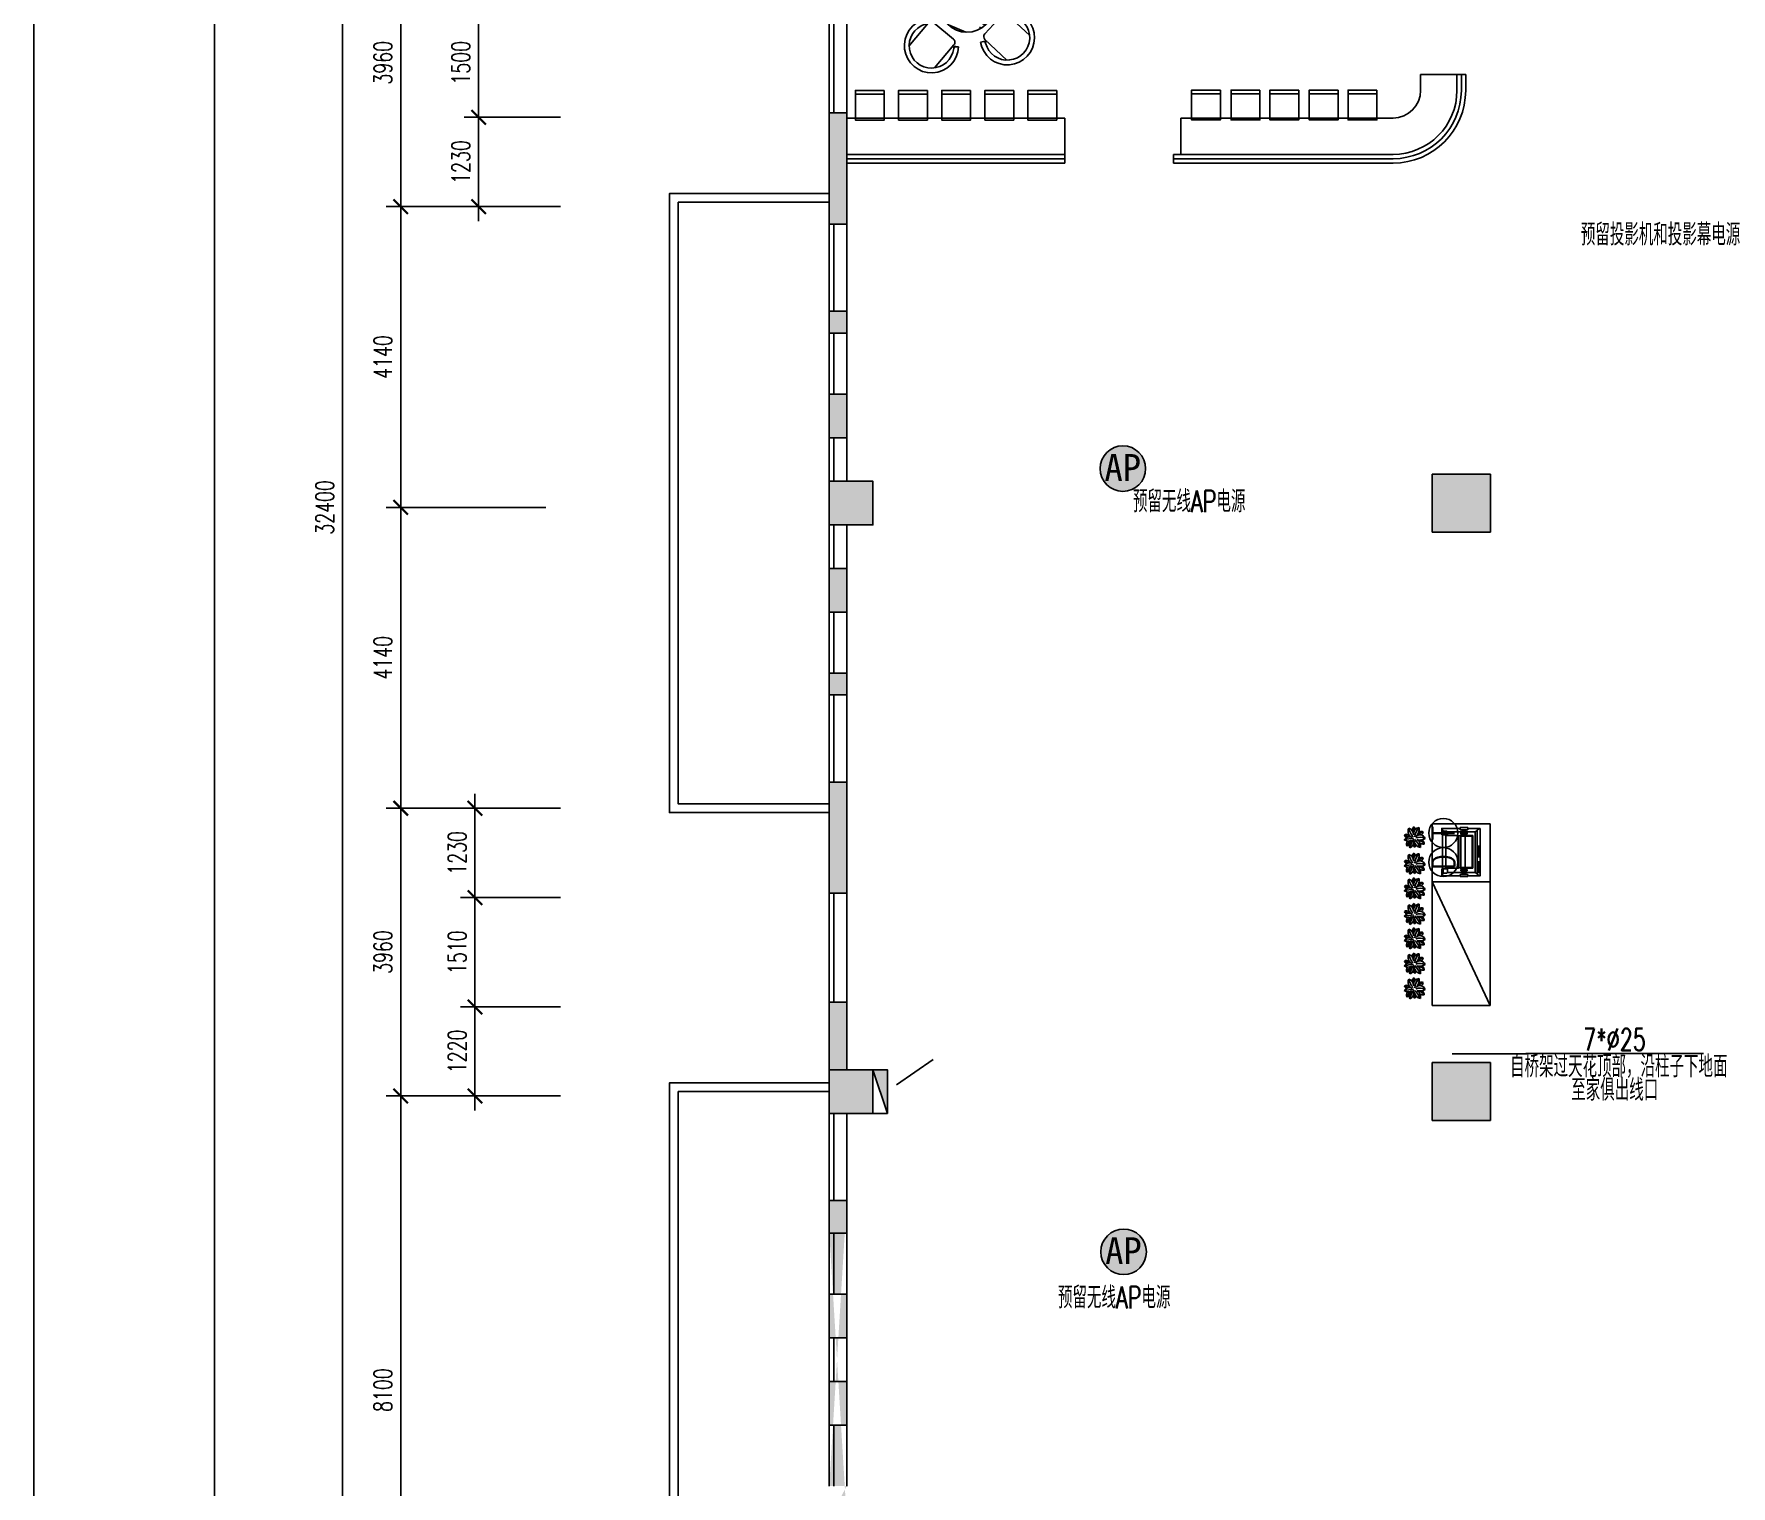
# Model space of a CAD drawing. Extents: x 243000 to 1039751, y -184758 to -16773.
# Drawn here: x 818454 to 841815, y -89718 to -69731 of the extents above; entities that cross this region are included whole.
import ezdxf
from ezdxf.enums import TextEntityAlignment as Align

# ---------------------------------------------------------------- set-up
doc = ezdxf.new("R2010")
doc.units = 0
doc.header["$LTSCALE"] = 1000
doc.header["$MEASUREMENT"] = 0
doc.layers.get('0').update_dxf_attribs({"linetype": 'CONTINUOUS'})
for name, color, linetype in [('_PAS CABLE TRAY', 7, 'CONTINUOUS'), ('PDS', 1, 'CONTINUOUS'), ('WALL', 7, 'CONTINUOUS'), ('Z-TEXT', 7, 'CONTINUOUS'), ('图层2', 7, 'CONTINUOUS'), ('家具', 2, 'CONTINUOUS'), ('植物', 250, 'CONTINUOUS'), ('消火栓', 1, 'CONTINUOUS'), ('玻璃线', 5, 'CONTINUOUS'), ('轴线标注', 1, 'CONTINUOUS')]:
    doc.layers.add(name, color=color, linetype=linetype)
doc.styles.add('CHINESE', font='')
doc.styles.add('DIM_FONT', font='romans.shx', dxfattribs={"width": 0.7, "height": 250, "bigfont": 'hztxt.shx'})
doc.styles.add('ROMANS', font='romans.shx', dxfattribs={"width": 0.7, "bigfont": 'hzdxf.shx'})
doc.styles.add('样式 1', font='txt.shx', dxfattribs={"height": 3, "bigfont": 'gbcbig.shx'})
doc.styles.get('CHINESE').set_extended_font_data('NSimSun')

# ---------------------------------------------------------------- blocks, each defined once
blk = doc.blocks.new('_fzh')
at = {"layer": 'WALL'}
blk.add_hatch(color=7, dxfattribs=at).paths.add_polyline_path([(0.5, 0.5), (-0.5, 0.5), (-0.5, -0.5), (0.5, -0.5)])
at = {"layer": 'WALL', "color": 7}
blk.add_lwpolyline([(-0.5, -0.5), (0.5, -0.5), (0.5, 0.5), (-0.5, 0.5)], close=True, dxfattribs=at)
blk = doc.blocks.new('A$C1A367916')
at = {"layer": '家具', "color": 8}
for p, q in [((608.4200832368733, 625.9135014058829), (588.8602867330192, 665.0330944135912)), ((667.0994727484285, 567.2341118943277), (598.6401849849499, 567.2341118943277)), ((608.4200832368733, 567.2341118943277), (608.4200832368733, 625.9135014058829)), ((657.3195744965051, 625.9135014058829), (608.4200832368733, 625.9135014058829)), ((647.5396762445744, 107.5788940537877), (647.5396762445744, 557.454213642397)), ((647.5396762445744, 557.454213642397), (813.7979465273238, 557.454213642397)), ((667.0994727484285, 616.1336031539522), (657.3195744965051, 625.9135014058829)), ((1048.515504573559, 616.1336031539522), (667.0994727484285, 616.1336031539522)), ((667.0994727484285, 616.1336031539522), (667.0994727484285, 557.454213642397)), ((813.7979465273238, 557.454213642397), (813.7979465273238, 107.5788940537877)), ((843.1376412831014, 550.1192899534635), (813.7979465273238, 557.454213642397)), ((843.1376412831014, 645.4732979097444), (843.1376412831014, 665.0330944135912)), ((950.7165220542956, 645.4732979097444), (843.1376412831014, 645.4732979097444)), ((843.1376412831014, 557.454213642397), (843.1376412831014, 107.5788940537877)), ((1019.175809817774, 557.454213642397), (843.1376412831014, 557.454213642397)), ((852.9175395350321, 596.5738066501053), (852.9175395350321, 577.0140101462584)), ((940.9366238023649, 596.5738066501053), (852.9175395350321, 596.5738066501053)), ((852.9175395350321, 577.0140101462584), (940.9366238023649, 577.0140101462584)), ((852.9175395350321, 547.6743153904663), (852.9175395350321, 117.3587923057185)), ((1009.395911565851, 547.6743153904663), (852.9175395350321, 547.6743153904663)), ((862.6974377869556, 645.4732979097444), (862.6974377869556, 635.6933996578136)), ((862.6974377869556, 635.6933996578136), (882.2572342908097, 625.9135014058829)), ((872.477336038879, 577.0140101462584), (872.477336038879, 596.5738066501053)), ((882.2572342908097, 625.9135014058829), (911.5969290465873, 625.9135014058829)), ((882.2572342908097, 577.0140101462584), (882.2572342908097, 596.5738066501053)), ((911.5969290465873, 508.5547223827725), (901.8170307946639, 508.5547223827725)), ((911.5969290465873, 469.4351293750642), (901.8170307946639, 469.4351293750642)), ((911.5969290465873, 625.9135014058829), (931.1567255504415, 635.6933996578136)), ((911.5969290465873, 127.1386905576492), (911.5969290465873, 537.8944171385501)), ((931.1567255504415, 645.4732979097444), (931.1567255504415, 635.6933996578136)), ((940.9366238023649, 577.0140101462584), (940.9366238023649, 596.5738066501053)), ((950.7165220542956, 665.0330944135912), (950.7165220542956, 645.4732979097444)), ((1009.395911565851, 117.3587923057185), (1009.395911565851, 547.6743153904663)), ((1019.175809817774, 107.5788940537877), (1019.175809817774, 557.454213642397)), ((1077.855199329337, 635.6933996578136), (1048.515504573559, 616.1336031539522)), ((1048.515504573559, 58.67940279416325), (1048.515504573559, 616.1336031539522)), ((1116.974792337038, 665.0330944135912), (1077.855199329337, 645.4732979097444)), ((1077.855199329337, 645.4732979097444), (1077.855199329337, 29.33970803838565)), ((1087.63509758126, 586.7939083981892), (1087.63509758126, 616.1336031539522)), ((1087.63509758126, 616.1336031539522), (1107.194894085114, 616.1336031539522)), ((1107.194894085114, 586.7939083981892), (1087.63509758126, 586.7939083981892)), ((1087.63509758126, 547.6743153904663), (1087.63509758126, 577.0140101462584)), ((1087.63509758126, 577.0140101462584), (1107.194894085114, 577.0140101462584)), ((1107.194894085114, 547.6743153904663), (1087.63509758126, 547.6743153904663)), ((1087.63509758126, 508.5547223827725), (1087.63509758126, 537.8944171385501)), ((1087.63509758126, 537.8944171385501), (1107.194894085114, 537.8944171385501)), ((1107.194894085114, 508.5547223827725), (1087.63509758126, 508.5547223827725)), ((1087.63509758126, 469.4351293750642), (1087.63509758126, 498.7748241308418)), ((1087.63509758126, 498.7748241308418), (1107.194894085114, 498.7748241308418)), ((1107.194894085114, 469.4351293750642), (1087.63509758126, 469.4351293750642)), ((1107.194894085114, 616.1336031539522), (1107.194894085114, 586.7939083981892)), ((1107.194894085114, 577.0140101462584), (1107.194894085114, 547.6743153904663)), ((1107.194894085114, 537.8944171385501), (1107.194894085114, 508.5547223827725)), ((1107.194894085114, 498.7748241308418), (1107.194894085114, 469.4351293750642)), ((911.5969290465873, 430.3155363673559), (901.8170307946639, 430.3155363673559)), ((911.5969290465873, 391.1959433596621), (901.8170307946639, 391.1959433596621)), ((911.5969290465873, 352.0763503519393), (901.8170307946639, 352.0763503519393)), ((911.5969290465873, 312.9567573442455), (901.8170307946639, 312.9567573442455)), ((911.5969290465873, 273.8371643365372), (901.8170307946639, 273.8371643365372)), ((911.5969290465873, 234.7175713288289), (901.8170307946639, 234.7175713288289)), ((1087.63509758126, 254.2773678326903), (1087.63509758126, 400.9758416115783)), ((1087.63509758126, 400.9758416115783), (1107.194894085114, 400.9758416115783)), ((1107.194894085114, 254.2773678326903), (1087.63509758126, 254.2773678326903)), ((1107.194894085114, 400.9758416115783), (1107.194894085114, 254.2773678326903)), ((608.4200832368733, 48.89950454223253), (588.8602867330192, 9.779911534538769)), ((667.0994727484285, 97.79899580187157), (598.6401849849499, 97.79899580187157)), ((608.4200832368733, 48.89950454223253), (608.4200832368733, 97.79899580187157)), ((657.3195744965051, 48.89950454223253), (608.4200832368733, 48.89950454223253)), ((813.7979465273238, 107.5788940537877), (647.5396762445744, 107.5788940537877)), ((667.0994727484285, 58.67940279416325), (657.3195744965051, 48.89950454223253)), ((667.0994727484285, 107.5788940537877), (667.0994727484285, 58.67940279416325)), ((1048.515504573559, 58.67940279416325), (667.0994727484285, 58.67940279416325)), ((813.7979465273238, 107.5788940537877), (843.1376412831014, 114.9138177427358)), ((843.1376412831014, 107.5788940537877), (1019.175809817774, 107.5788940537877)), ((950.7165220542956, 29.33970803838565), (843.1376412831014, 29.33970803838565)), ((843.1376412831014, 29.33970803838565), (843.1376412831014, 9.779911534538769)), ((852.9175395350321, 117.3587923057185), (1009.395911565851, 117.3587923057185)), ((852.9175395350321, 68.45930104609397), (852.9175395350321, 88.01909754994085)), ((852.9175395350321, 88.01909754994085), (940.9366238023649, 88.01909754994085)), ((940.9366238023649, 68.45930104609397), (852.9175395350321, 68.45930104609397)), ((862.6974377869556, 39.11960629030182), (882.2572342908097, 48.89950454223253)), ((862.6974377869556, 29.33970803838565), (862.6974377869556, 39.11960629030182)), ((872.477336038879, 68.45930104609397), (872.477336038879, 88.01909754994085)), ((872.477336038879, 78.23919929802469), (940.9366238023649, 78.23919929802469)), ((882.2572342908097, 48.89950454223253), (911.5969290465873, 48.89950454223253)), ((911.5969290465873, 195.5979783211351), (901.8170307946639, 195.5979783211351)), ((911.5969290465873, 156.4783853134268), (901.8170307946639, 156.4783853134268)), ((911.5969290465873, 48.89950454223253), (931.1567255504415, 39.11960629030182)), ((931.1567255504415, 29.33970803838565), (931.1567255504415, 39.11960629030182)), ((940.9366238023649, 88.01909754994085), (940.9366238023649, 68.45930104609397)), ((950.7165220542956, 9.779911534538769), (950.7165220542956, 29.33970803838565)), ((1077.855199329337, 39.11960629030182), (1048.515504573559, 58.67940279416325)), ((1116.974792337038, 9.779911534538769), (1077.855199329337, 29.33970803838565))]:
    blk.add_line(p, q, dxfattribs=at)
at = {"layer": '家具', "color": 8, "linetype": 'ByBlock'}
for p, q in [((598.6401849849499, 567.2341118943277), (588.8602867330192, 567.2341118943277)), ((598.6401849849499, 97.79899580187157), (598.6401849849499, 567.2341118943277)), ((843.1376412831014, 674.8129926655074), (950.7165220542956, 674.8129926655074)), ((843.1376412831014, 674.8129926655074), (843.1376412831014, 665.0330944135912)), ((950.7165220542956, 674.8129926655074), (950.7165220542956, 665.0330944135912)), ((588.8602867330192, 97.79899580185702), (598.6401849849499, 97.79899580187157)), ((843.1376412831014, 9.779911534538769), (843.1376412831014, 1.328260805166792e-05)), ((843.1376412831014, 1.328260805166792e-05), (950.7165220542956, 1.328260805166792e-05)), ((950.7165220542956, 9.779911534538769), (950.7165220542956, 1.328260805166792e-05))]:
    blk.add_line(p, q, dxfattribs=at)
for points in [[(843.1376412831014, 665.0330944135912), (588.8602867330192, 665.0330944135912), (588.8602867330192, 567.2341118943277)], [(1116.974792337038, 9.779911534538769), (1116.974792337038, 665.0330944135912), (950.7165220542956, 665.0330944135912)], [(588.8602867330192, 97.79899580185702), (588.8602867330192, 9.779911534538769), (843.1376412831014, 9.779911534538769)], [(950.7165220542956, 9.779911534538769), (1116.974792337038, 9.779911534538769)]]:
    blk.add_lwpolyline(points, dxfattribs=at)
blk = doc.blocks.new('sretr')
at = {"layer": '图层2', "color": 7, "ltscale": 4}
for p, q in [((440420.5007998045, -247442.1993641554), (440410.4442136973, -247412.4689734683)), ((440431.1898995958, -247440.9161406001), (440475.0226383025, -247444.7490269103)), ((440853.9429617613, -247470.5814560476), (440812.661109759, -247455.3561910166)), ((440863.0641849444, -247476.3004423813), (440884.8388300572, -247453.6974362815)), ((439996.3684399867, -247713.5157921346), (439973.5928794133, -247691.9216981479)), ((439975.825930419, -247764.0839338251), (439990.7222161692, -247722.6822349366)), ((439949.5770666876, -248033.4096371166), (439919.5134451597, -248042.4212804274)), ((439948.6681118334, -248022.6822274519), (439954.0302064224, -247979.0101775617)), ((441128.0135859637, -247957.0781774668), (441132.1951466477, -247913.2773264449)), ((441130.9970214292, -247902.578353924), (441160.8064953567, -247892.7586635673)), ((441063.1461553159, -248302.7198576583), (441083.8607829894, -248326.2981369612)), ((441069.6035999524, -248294.1056295554), (441088.2079544563, -248254.2323553797)), ((440205.9083228891, -248466.7630146623), (440183.5316194352, -248488.7701543464)), ((440255.7278162874, -248489.0598693935), (440214.8718852436, -248472.7260731859)), ((440562.0071288609, -248526.7847853426), (440605.3087538388, -248534.593067758)), ((440616.0702944913, -248534.2885027809), (440623.3779129455, -248564.8111135321))]:
    blk.add_line(p, q, dxfattribs=at)
for points in [[(439798.4092843917, -247362.9082181334), (440020.8322856305, -247710.6084775529, 0.414213562373095), (440096.8015853474, -247727.3017546584), (440393.1835564841, -247537.7069362842, 0.414213562373095), (440409.8768335896, -247461.7376365673), (440187.4538323508, -247114.0373771479), (440185.1822831162, -247115.4904816094)], [(441459.5680895305, -247669.8670490041), (441110.1089242552, -247889.5162094519, -0.414213562373095), (441034.2748652863, -247872.2189408725), (440847.0444869117, -247574.337666901, -0.414213562373095), (440864.3417554911, -247498.5036079321), (441213.8009207665, -247278.8544474842), (441215.2359035392, -247281.1374877695)], [(439848.5979938658, -248652.3508025257), (440203.8575686307, -248442.212523247, 0.414213562373095), (440223.1950767678, -248366.8728870715), (440044.0718355947, -248064.0473061823, 0.414213562373095), (439968.7321994192, -248044.7097980452), (439613.4726246543, -248254.8480773241), (439614.8454721991, -248257.1690120755)], [(440820.6617606519, -248881.067726791), (440630.8236685593, -248514.5585718289, -0.414213562373095), (440654.365203965, -248440.4249349915), (440966.7800004587, -248278.6057059084, -0.414213562373095), (441040.9136372961, -248302.1472413142), (441230.7517293887, -248668.6563962763), (441228.3573003715, -248669.8966213297)]]:
    blk.add_lwpolyline(points, format="xyb", dxfattribs=at)
for centre, radius, start, end in [((440102.4443592953, -247412.1694932732), 374.0000000000022, 355.0025703401706, 250.211324490321), ((440102.4443592953, -247412.1694932732), 308.0000000000055, 359.9442891130269, 245.269605715664), ((441163.5568517781, -247584.7709437804), 374.0000000000022, 264.5466386625903, 159.7553928173765), ((441163.5568517781, -247584.7709437803), 308.0000000000055, 269.4883574381379, 154.8136740436319), ((440398.0648463896, -247418.1432030693), 13.61784184448647, 218.6728740686732, 24.62491463021437), ((440425.7108072575, -247440.4370298113), 5.499999999999999, 198.6885943131767, 355.0025703401706), ((440859.1031932615, -247472.4846141765), 5.5, 159.7553928173765, 316.0693688402368), ((440893.6164106569, -247464.1089537174), 13.61784184448648, 130.1330485277957, 296.0850890863591), ((439984.1274440475, -247680.9051933817), 15.24271725438508, 226.281074895637, 20.67512535334619), ((439992.5842518879, -247717.5070225755), 5.499999999999999, 250.211324490321, 46.52530051127228), ((439908.4524024158, -248350.2226016289), 374.0000000000022, 83.00020534651894, 338.2089595022974), ((439908.4524024158, -248350.2226016289), 308.0000000000055, 87.94192411861488, 333.2672407275628), ((439924.7516656362, -248054.9913505442), 13.61784184448648, 306.6705090791543, 112.6225496388071), ((439947.9978500098, -248028.1412336882), 5.5, 286.6862293278603, 83.00020534651894), ((441132.7178417332, -247907.8022200671), 5.5, 108.2326626432705, 264.5466386625903), ((441155.9757413993, -247878.3016844395), 15.24271725438508, 134.0828378001955, 288.4768882624945), ((440930.0709411727, -248593.1551858732), 374.0000000000022, 169.7780970655501, 64.98685121987931), ((440930.0709411727, -248593.1551858732), 308.0000000000055, 174.7198158411613, 60.04513244668498), ((441072.7556169808, -248334.1798185346), 13.61784184448648, 35.36450692933994, 201.3165474887032), ((441067.2780556394, -248299.0897888273), 5.5, 64.98685121987931, 221.3008272423463), ((440172.8899270774, -248477.8570973476), 15.24271725438508, 314.2787099015512, 108.6727603649328), ((440209.7648938631, -248470.6843486599), 5.5, 338.2089595022974, 134.5229355223641), ((440610.721456961, -248535.5691030599), 5.5, 13.46412104599206, 169.7780970655501), ((440638.1864354216, -248561.1988993398), 15.24271725438508, 39.31429620320191, 193.7083466650175)]:
    blk.add_arc(centre, radius, start, end, dxfattribs=at)
at = {"layer": '家具', "color": 7}
for p, q in [((440749.8192709639, -248301.0050343979), (440227.7448759978, -247820.6382095607)), ((440508.8664699722, -248004.5620822776), (440257.6720847067, -247773.435157781)), ((440891.6681052638, -248129.1668557751), (440387.2060304215, -247665.0053349662)), ((440832.1616714883, -247992.8803582315), (440449.362813487, -247640.662602022)), ((440901.6529293032, -248100.9842952384), (440512.1204328667, -247742.570838673)), ((440910.4654063038, -247918.8469366283), (440595.2375972971, -247628.8021016909)), ((440358.6575356528, -248093.9686035758), (440188.9640497467, -247937.8316204059)), ((440703.4782792386, -248326.3110766401), (440206.3757578976, -247868.9211680416)), ((440910.7634539891, -248065.2027878517), (440892.8725970847, -248048.7411988375)), ((440415.6851067013, -248333.2889221797), (440223.3284911326, -248156.299325394)), ((440794.3731830631, -248267.2601853824), (440692.8389717798, -248173.8373568415)), ((440636.2523501074, -248349.3868751796), (440616.2190381834, -248330.9539879652))]:
    blk.add_line(p, q, dxfattribs=at)
at = {"layer": '家具', "color": 7, "ltscale": 5}
blk.add_circle((440551.4097187009, -247992.7563678948), 366.583675073281, dxfattribs=at)
blk = doc.blocks.new('4234252')
at = {"layer": '植物', "color": 250}
for centre, major_axis, ratio, start_param, end_param in [((240790.7425264084, -95879.26091718914), (-7.744646886288007e-12, 179.594007972041), 0.8975705325160336, -0.3594572158120943, 0.9010215723437924), ((240963.0993516486, -97343.186539574), (-5.387654282159709e-10, 1610.191146608962), 0.8975705325157795, 0.05776899743654185, 0.2081972443707025), ((240757.5617172587, -95600.83585339088), (1.337535853889625e-11, 196.5864511171023), 0.8975705325159866, 2.585170407400005, 3.623046196498983), ((240719.4750590465, -95759.56272964568), (1.10492206978284e-11, 115.6465483557619), 0.8975705325160166, -0.5904839706327666, 0.5239707613484339), ((240726.9291447137, -95641.34267410391), (-1.865924187694739e-11, 68.59332077037007), 0.8975705325159321, 1.837662340817689, 3.282340469541804), ((241966.7462891279, -90705.53774412985), (-6.266598325961989e-08, 5160.858054965062), 0.8975705325199566, 2.859263194789332, 2.883944584641564), ((240871.4792592306, -95579.23122653038), (1.671157446000372e-11, 134.603832189854), 0.8975705325160093, 0.9931376736803732, 2.941338403149266), ((241088.1140306707, -95434.95155992878), (1.14589331833213e-10, 361.1241121251034), 0.8975705325160691, 1.768065081015553, 2.39419103746036), ((240731.5412625888, -95663.91344115246), (-4.744185736105067e-13, 163.9626496810275), 0.8975705325160328, -1.53617901864458, -0.2662685645432499), ((240898.9565646214, -95886.99458594859), (4.481950416924183e-12, 130.1843489636913), 0.8975705325159852, 0.5361112547700277, 2.11138754780065), ((241169.9557565732, -96027.67875399726), (-1.639723523668958e-11, 420.0592627826643), 0.8975705325160427, 0.8510578302605709, 1.394466598639253), ((240941.1803198955, -95569.848690521), (4.290106408141751e-11, 110.7415271577972), 0.8975705325160387, 0.5244950066318141, 1.444630038969923), ((241173.6308138722, -95583.3293017992), (6.504637164099398e-11, 332.9011139592264), 0.8975705325158678, 1.23615158801595, 1.684396713432763), ((241014.967452467, -95642.44053969735), (4.490583842433337e-12, 152.7252499268822), 0.8975705325160299, 0.04369814801982552, 1.674422933960177), ((240840.7060676976, -95531.3922129383), (5.538438810707774e-11, 80.5295974575717), 0.8975705325161358, 4.636915031853062, 5.505824199282618), ((241158.047882914, -95713.16391190817), (-4.349463748515447e-12, 278.2926576918267), 0.8975705325160299, 0.639485555763105, 1.529619981255874), ((240434.0309768151, -96310.00100221227), (4.588719741621758e-10, 762.6211577589892), 0.8975705325160632, -1.079212001063635, -0.7692423746994712), ((240803.7064851443, -95513.64247665241), (-6.341335904037125e-11, 229.9312216104122), 0.8975705325160503, 3.782582465059354, 4.816002568149377), ((241022.8199450163, -95802.14227684544), (-1.158367940844908e-11, 149.0897694721174), 0.8975705325160279, -1.139225944808992, 0.796843179850216), ((241024.1126026643, -96037.70042371635), (7.468881979030322e-13, 326.6620148474526), 0.8975705325160359, -0.4226155950694181, 0.3249319540492202), ((241022.698103541, -95508.51866497014), (-9.982557076627346e-12, 268.0603214708661), 0.8975705325160167, 2.842055482428587, 3.671774438784407), ((240901.4816539403, -95910.81321330962), (1.40613273701311e-11, 156.5125890761452), 0.8975705325160566, 4.459149352691663, 5.917612536018873), ((241123.7720909137, -95786.12579196774), (-1.620250913620271e-10, 202.5679784053814), 0.8975705325159847, 0.1221725414258223, 0.89985935304371), ((241060.8877277717, -95680.04816612643), (-4.749851433592881e-11, 105.2619520824782), 0.8975705325159512, -0.4456639824637258, 0.775753641959334), ((240962.1747105663, -95982.57615587511), (-3.399504339541847e-11, 210.0413176004226), 0.8975705325160648, -0.9865324459346436, -0.2112541968120245), ((241048.5466996878, -95853.02564975126), (-2.170841063739002e-11, 80.14932616504227), 0.8975705325159723, 4.540680938059203, 6.538815097966454), ((240969.5203313372, -95533.06084681235), (-6.040216328445531e-12, 156.0869684637593), 0.8975705325160295, 3.800501901535631, 4.372702408132174), ((240807.688207244, -95861.364789801), (-4.069252536543251e-11, 100.4511847375906), 0.897570532516048, 0.8665739798527259, 2.126110101835693), ((240879.1085826246, -95940.11466320402), (2.667225990665791e-11, 166.9320494085642), 0.8975705325160611, 0.5299267319732861, 1.415674924561733), ((240537.4746826832, -95586.8979562106), (1.46955156650133e-09, 392.0855307937659), 0.8975705325162163, 3.724097286378715, 3.920592931978057), ((240732.0781698243, -95788.89909567847), (4.574645470120757e-11, 181.0435054316251), 0.8975705325160149, 3.564493851291029, 4.731128120099716), ((240933.6153388101, -95878.26329028654), (3.263446044477997e-11, 69.86690374331255), 0.897570532516104, 1.664297236129997, 2.699347679826946), ((241062.3290527344, -95763.90219112851), (-1.106175930757331e-11, 188.1712759356282), 0.8975705325160241, 1.685863052047423, 2.993944412287492), ((240592.2222999863, -95901.37683215442), (-2.751489099526039e-11, 352.7303969156795), 0.8975705325159015, 4.598653033234093, 5.009933074751372), ((240881.5510764523, -95893.47880801302), (-1.195798579793745e-12, 55.56203917025079), 0.8975705325160231, 3.671934622340675, 4.903973972658942), ((241111.3708587683, -95626.69891733624), (1.182842970895164e-10, 240.1893081258429), 0.8975705325155834, 2.774119115783905, 3.178976531900329)]:
    blk.add_ellipse(centre, major_axis=major_axis, ratio=ratio, start_param=start_param, end_param=end_param, dxfattribs=at)
blk = doc.blocks.new('_ArchTick')
at = {"color": 0, "linetype": 'ByBlock', "const_width": 0.15}
blk.add_lwpolyline([(-0.5, -0.5), (0.5, 0.5)], dxfattribs=at)
blk = doc.blocks.new('542422')
at = {"layer": '消火栓'}
blk.add_hatch(color=7, dxfattribs=at).paths.add_polyline_path([(116564.0293787371, 164855.9486604417), (115964.0293787372, 164655.9486604418), (116564.0293787371, 164655.9486604418)])
at = {"layer": '消火栓', "color": 7}
blk.add_line((116564.0293787371, 164855.9486604418), (115964.0293787371, 164655.9486604418), dxfattribs=at)
blk.add_lwpolyline([(115964.0293787371, 164855.9486604418), (115964.0293787371, 164655.9486604418), (116564.0293787371, 164655.9486604418), (116564.0293787371, 164855.9486604418)], close=True, dxfattribs=at)
blk = doc.blocks.new('信息点')
at = {"layer": 'PDS', "color": 1}
blk.add_circle((0, 2), 2, dxfattribs=at)
at = {"layer": 'PDS', "color": 1, "style": '样式 1', "width": 1.000089640861461}
blk.add_attdef('H', text='', height=3, dxfattribs=at).set_placement((-1.002426986593491, 0.482510248926701), (0.9977522951294304, 0.482510248926701), align=Align.FIT)
blk = doc.blocks.new('2d2t')
at = {"layer": 'PDS', "xscale": 100, "yscale": 100, "zscale": 100}
for p, values in [((225679.591359295, -82227.94875073526), {'H': 'D'}), ((226079.591359295, -82227.94875073526), {'H': 'T'})]:
    blk.add_blockref('信息点', p, dxfattribs=at).add_auto_attribs(values)
blk = doc.blocks.new('ap')
at = {"layer": '_PAS CABLE TRAY', "linetype": 'ByBlock'}
h = blk.add_hatch(color=6, dxfattribs=at)
h.set_gradient(color1=(255, 0, 191), one_color=1, tint=1, name='SPHERICAL')
h.paths.add_polyline_path([(398746.8164415931, 179710, 1), (398153.1835584069, 179710, 1)])
at = {"layer": '_PAS CABLE TRAY', "color": 24, "linetype": 'ByBlock'}
blk.add_circle((398450, 179710), 296.8164415931166, dxfattribs=at)
at = {"layer": '_PAS CABLE TRAY', "color": 6, "linetype": 'ByBlock', "insert": (398210, 179900), "char_height": 350, "width": 670, "attachment_point": 1, "style": 'CHINESE'}
blk.add_mtext('{\\fSimSun|b0|i0|c0|p2;\\C4;AP}', dxfattribs=at)
blk = doc.blocks.new('fasdfa')
at = {"color": 4}
for p, q in [((898916.9676469576, -115831.9218359602), (898916.9676469576, -136309.2402338412)), ((899892.0780485201, -136065.4626334505), (899892.0780485201, -116075.6994363508))]:
    blk.add_line(p, q, dxfattribs=at)

msp = doc.modelspace()

# ---------------------------------------------------------------- hatches: boundary and pattern name
at = {"layer": 'WALL'}
for points in [[(829642.032128839, -70818.02186994547), (829402.032128839, -70818.02186994541), (829402.032128839, -71927.98154508801), (829402.0319172568, -71927.98154508774), (829402.0318371957, -72347.98154508781), (829642.0318371956, -72347.98154508784)], [(829642.0318371956, -73547.98154508782), (829402.0318371956, -73547.98154508782), (829402.0318998515, -73847.98154508782), (829642.0318998513, -73847.9815045318)], [(829642.0237559084, -74687.98154303862), (829642.0237559084, -74687.98150658354), (829402.0320325702, -74687.98154303733), (829402.032128839, -75288.02164447645), (829642.032128839, -75288.02164447645), (829642.0320325701, -74687.98154303731)], [(838502.032128839, -75788.02235248455), (837702.032128839, -75788.02235248454), (837702.032128839, -76588.02235248455), (838502.032128839, -76588.02235248454)], [(829642.032128839, -77088.02164447647), (829402.032128839, -77088.02164447644), (829402.0310732471, -77688.02164449803), (829642.028799668, -77688.022294087), (829642.028799668, -77688.02164449584), (829642.0310732464, -77688.02164449985)], [(829402.028799668, -78528.02164449584), (829642.0287996661, -78528.0222940892), (829642.0283936671, -78588.02164451743), (829642.027744072, -78708.0216445165), (829642.027744072, -78828.0216445165), (829402.027744072, -78828.0216445165)], [(829642.027744072, -80028.02164451651), (829402.027744072, -80028.02164451648), (829402.0289477337, -80448.02164453773), (829402.032128839, -80448.02164447645), (829402.032128839, -81558.02141900745), (829642.032128839, -81558.02141900745)], [(829642.032128839, -83058.02141900745), (829402.032128839, -83058.02141900745), (829402.032128839, -83988.02164447648), (829642.032128839, -83988.02164447647)], [(838502.032128839, -83888.02235248455), (837702.032128839, -83888.02235248454), (837702.032128839, -84688.02235248455), (838502.032128839, -84688.02235248454)], [(829642.0277440719, -85788.02119349838), (829402.027744072, -85788.0211934984), (829402.032128839, -86238.02119351005), (829642.029449256, -86238.02038152704), (829642.0283936671, -86118.02119349746), (829642.0309595724, -86118.02119347248)]]:
    msp.add_hatch(color=7, dxfattribs=at).paths.add_polyline_path(points)
h = msp.add_hatch(color=7, dxfattribs=at)
h.paths.add_polyline_path([(829642.0260389119, -88878.02119354345), (829642.032128839, -88278.02119353844), (829402.032128839, -88278.02119353844), (829402.026038912, -88878.02119354345)])
h.paths.add_polyline_path([(829642.032128839, -87678.02119353844), (829642.0317228364, -87078.02054392174), (829402.0317228383, -87078.02119351516), (829402.032128839, -87678.02119353844)], flags=17)
edge = h.paths.add_edge_path()
edge.add_line((829402.0294492592, -89718.02119355788), (829642.032128839, -89718.02220855706))
edge.add_line((829642.032128839, -90168.02119357855), (829642.032128839, -89718.02200555906))
edge.add_line((829402.032128839, -90168.02119357855), (829402.032128839, -89718.0211935669))
edge.add_line((829402.027744072, -90168.02119357855), (829642.032128839, -90168.02119357855))
edge.add_line((829402.032128839, -86238.02119351184), (829402.0277440719, -85788.0211934984))
edge.add_line((829642.0321288374, -86238.02038151796), (829642.027744072, -85788.0211934984))
edge.add_line((829402.0294492592, -86238.02119351912), (829642.0321288374, -86238.02038151796))
edge.add_line((829642.0294492574, -86238.02054392395), (829642.0283936671, -86118.02119349746))
edge.add_line((829402.0294492592, -86238.02119351912), (829402.0283936672, -86118.02119349752))
edge.add_line((829402.0277440719, -85788.0211934984), (829642.027744072, -85788.0211934984))

# ---------------------------------------------------------------- linework, layer by layer
at = {"layer": '_PAS CABLE TRAY', "color": 6, "const_width": 25}
msp.add_lwpolyline([(839003.9113465124, -83767.91540081752), (837971.3257621296, -83767.91540081752)], dxfattribs=at)
at = {"layer": 'WALL', "color": 7}
for p, q in [((829402.0318371957, -72347.98154508782), (829402.0321288392, -70818.02186994543)), ((829402.032128839, -70818.02186994543), (829402.032128839, -71927.981545088)), ((829642.032128839, -70818.02186994546), (829402.032128839, -70818.02186994543)), ((829642.032128839, -70818.02186994546), (829402.032128839, -70818.02186994543)), ((829642.0318371956, -72347.98154508782), (829642.032128839, -70818.02186994546)), ((829642.032128839, -70818.02186994546), (829642.032128839, -71927.981996026)), ((829642.032128839, -71927.98183673131), (829642.032128839, -72168.0610097237)), ((829402.0318371957, -72347.98154508782), (829642.0318371956, -72347.98154508782)), ((829402.0318371957, -73547.98154508782), (829642.0318371956, -73547.98154508782)), ((829402.0318371957, -73547.98154508782), (829402.0318998515, -73847.98154508782)), ((829642.0318371956, -73547.98154508782), (829642.0318998513, -73847.98150453181)), ((829402.0318998515, -73847.98154508782), (829642.0318998513, -73847.98150453181)), ((829402.0320325703, -74687.98154303734), (829402.0321288392, -75288.02164447645)), ((829402.0320325703, -74687.98154303734), (829642.0320325701, -74687.98150658229)), ((829642.0320325701, -74687.98150658229), (829642.032128839, -75288.02164447645)), ((829402.0321288392, -75288.02164447645), (829642.032128839, -75288.02164447645)), ((837702.032128839, -75788.02235248455), (838502.032128839, -75788.02235248455)), ((837702.032128839, -76588.02235248455), (837702.032128839, -75788.02235248455)), ((838502.032128839, -75788.02235248455), (838502.032128839, -76588.02235248455)), ((838502.032128839, -76588.02235248455), (837702.032128839, -76588.02235248455)), ((829402.032128839, -77088.02164447645), (829402.0310732471, -77688.02164449799)), ((829402.032128839, -77088.02164447645), (829642.032128839, -77088.02164447645)), ((829642.032128839, -77088.02164447645), (829642.0310732452, -77688.0222940931)), ((829402.0310732471, -77688.02164449805), (829642.0310732452, -77688.02229409316)), ((829402.027744072, -78828.0216445165), (829402.028799668, -78528.02164449584)), ((829402.028799668, -78528.02164449584), (829642.0287996661, -78528.0222940892)), ((829642.0283936671, -78588.02164451743), (829642.027744072, -78708.0216445165)), ((829642.027744072, -78828.0216445165), (829642.027744072, -78708.0216445165)), ((829642.0287996661, -78528.0222940892), (829642.0283936671, -78588.02164451743)), ((829402.027744072, -78828.0216445165), (829642.027744072, -78828.0216445165)), ((829402.032128839, -81558.02141900745), (829402.027744072, -80028.0216445165)), ((829402.027744072, -80028.0216445165), (829642.027744072, -80028.0216445165)), ((829642.032128839, -81558.02141900745), (829642.027744072, -80028.0216445165)), ((829642.032128839, -80207.98183673125), (829642.032128839, -80448.0610097237)), ((829642.032128839, -80448.06145222159), (829642.032128839, -80207.98227922921)), ((829402.032128839, -81558.02141900748), (829402.032128839, -80448.0612929269)), ((829642.032128839, -81558.02141900745), (829642.032128839, -80448.0612929269)), ((829642.032128839, -81558.02141900745), (829402.032128839, -81558.02141900748)), ((829642.032128839, -81558.02141900745), (829402.032128839, -81558.02141900745)), ((829402.032128839, -84167.98154508803), (829402.032128839, -83058.02141900745)), ((829642.032128839, -83058.02141900745), (829402.032128839, -83058.02141900745)), ((829642.032128839, -83058.02141900745), (829402.032128839, -83058.02141900745)), ((829402.032128839, -84588.0211934984), (829402.032128839, -83058.02141900745)), ((829642.032128839, -83988.02164447648), (829642.032128839, -83058.02141900745)), ((829642.032128839, -83988.02164447648), (829642.032128839, -83058.02141900745)), ((830202.032128839, -83988.02164447645), (830202.032128839, -84588.02164447648)), ((837702.032128839, -83888.02235248455), (838502.032128839, -83888.02235248455)), ((837702.032128839, -84688.02235248455), (837702.032128839, -83888.02235248455)), ((838502.032128839, -83888.02235248455), (838502.032128839, -84688.02235248455)), ((827202.032128839, -84167.97872586924), (827202.032128839, -84408.06403055802)), ((829402.032128839, -84167.98154508803), (827202.032128839, -84167.97872586924)), ((827202.032128839, -84408.06403055802), (827202.0223588916, -92447.97872585736)), ((838502.032128839, -84688.02235248455), (837702.032128839, -84688.02235248455)), ((829402.0277440719, -85788.0211934984), (829642.027744072, -85788.0211934984)), ((829402.032128839, -86238.02119351184), (829402.0277440719, -85788.0211934984)), ((829642.0321288374, -86238.02038151796), (829642.027744072, -85788.0211934984)), ((829402.0294492592, -86238.02119351912), (829402.0283936672, -86118.02119349752)), ((829642.0294492574, -86238.02054392395), (829642.0283936671, -86118.02119349746)), ((829402.0294492592, -86238.02119351912), (829642.0321288374, -86238.02038151796)), ((829402.0317228383, -87078.02119351516), (829642.0317228364, -87078.02054392174)), ((829402.032128839, -87678.02119353844), (829402.0317228383, -87078.02119351516)), ((829642.032128839, -87678.02119353844), (829642.0317228364, -87078.02054392174)), ((829402.032128839, -87678.02119353844), (829642.032128839, -87678.02119353844)), ((829402.026038912, -88878.02119354345), (829402.032128839, -88278.02119353844)), ((829402.032128839, -88278.02119353844), (829642.032128839, -88278.02119353844)), ((829642.0260389119, -88878.02119354345), (829642.032128839, -88278.0211935385)), ((829402.026038912, -88878.02119354345), (829642.0260389119, -88878.02119354345))]:
    msp.add_line(p, q, dxfattribs=at)
for points in [[(829402.032128839, -80448.02164447645), (827202.032128839, -80448.06403055805), (827202.032128839, -71927.97872586927), (829402.032128839, -71927.981545088)], [(829402.027744072, -80328.02164451653), (827322.032128839, -80328.05964575091), (827322.032128839, -72047.97901751276), (829402.0318371957, -72047.98154508782)], [(829402.032128839, -92688.02164447645), (827202.032128839, -92688.06403055799), (827202.032128839, -84167.97872586927), (829402.032128839, -84167.981545088)], [(829402.027744072, -92568.0216445165), (827322.032128839, -92568.05964575091), (827322.032128839, -84287.97901751276), (829402.0318371957, -84287.98154508776)]]:
    msp.add_lwpolyline(points, dxfattribs=at)
at = {"layer": '家具', "color": 7}
for p, q in [((837542.032128839, -70508.06100972375), (837542.032128839, -70288.05135449592)), ((837542.032128839, -70288.05135449592), (838042.032128839, -70288.05135449587)), ((834388.9276660661, -70504.44663541415), (834785.666043063, -70504.44663541415)), ((834932.0693129322, -70504.44663541415), (835328.8076899291, -70504.44663541415)), ((835466.3797257179, -70504.44663541415), (835863.1181027149, -70504.44663541415)), ((836009.521372584, -70504.44663541415), (836406.259749581, -70504.44663541415)), ((836543.8317853698, -70504.44663541415), (836940.5701623667, -70504.44663541415)), ((829762.261758586, -70558.20662692797), (830159.000135583, -70558.20662692797)), ((830355.8571406422, -70558.20662692797), (830752.5955176392, -70558.20662692797)), ((830949.4525226984, -70558.20662692797), (831346.1908996954, -70558.20662692797)), ((831543.0479047546, -70558.20662692797), (831939.7862817516, -70558.20662692797)), ((832136.6432868108, -70558.20662692797), (832533.3816638078, -70558.20662692797)), ((834388.9276660661, -70554.44663541415), (834785.666043063, -70554.44663541415)), ((834932.0693129322, -70554.44663541415), (835328.8076899291, -70554.44663541415)), ((835466.3797257179, -70554.44663541415), (835863.1181027149, -70554.44663541415)), ((836009.521372584, -70554.44663541415), (836406.259749581, -70554.44663541415)), ((836543.8317853698, -70554.44663541415), (836940.5701623667, -70554.44663541415)), ((832642.0321154881, -70888.06100972371), (829642.032128839, -70888.0610097237)), ((832642.032128839, -71388.0610097237), (832642.0321154881, -70888.0610097237)), ((834242.0321221636, -70888.0610097237), (837161.5024459577, -70888.06100972366)), ((834242.0321221636, -71388.0610097237), (834242.0321221636, -70888.0610097237)), ((838498.0199054619, -80601.52164447645), (837700.532128839, -80601.52164447645)), ((837700.532128839, -80601.52164447645), (837700.532128839, -83101.52164447645)), ((838498.0199054619, -83101.52164447645), (838498.0199054619, -80601.52164447645)), ((838498.0199054619, -81401.52164447645), (837700.532128839, -81401.52164447645)), ((838498.0199054619, -83101.52164447645), (837700.532128839, -81401.52164447645)), ((837700.532128839, -83101.52164447645), (838498.0199054619, -83101.52164447645))]:
    msp.add_line(p, q, dxfattribs=at)
for points in [[(830159.000135583, -70508.20662692797), (829762.261758586, -70508.20662692797), (829762.261758586, -70917.2993374501), (830159.000135583, -70917.2993374501)], [(830752.5955176392, -70508.20662692797), (830355.8571406422, -70508.20662692797), (830355.8571406422, -70917.2993374501), (830752.5955176392, -70917.2993374501)], [(831346.1908996954, -70508.20662692797), (830949.4525226984, -70508.20662692797), (830949.4525226984, -70917.2993374501), (831346.1908996954, -70917.2993374501)], [(831939.7862817516, -70508.20662692797), (831543.0479047546, -70508.20662692797), (831543.0479047546, -70917.2993374501), (831939.7862817516, -70917.2993374501)], [(832533.3816638078, -70508.20662692797), (832136.6432868108, -70508.20662692797), (832136.6432868108, -70917.2993374501), (832533.3816638078, -70917.2993374501)], [(834785.666043063, -70504.44663541415), (834388.9276660661, -70504.44663541415), (834388.9276660661, -70913.53934593627), (834785.666043063, -70913.53934593627)], [(835328.8076899291, -70504.44663541415), (834932.0693129322, -70504.44663541415), (834932.0693129322, -70913.53934593627), (835328.8076899291, -70913.53934593627)], [(835863.1181027149, -70504.44663541415), (835466.3797257179, -70504.44663541415), (835466.3797257179, -70913.53934593627), (835863.1181027149, -70913.53934593627)], [(836406.259749581, -70504.44663541415), (836009.521372584, -70504.44663541415), (836009.521372584, -70913.53934593627), (836406.259749581, -70913.53934593627)], [(836940.5701623667, -70504.44663541415), (836543.8317853698, -70504.44663541415), (836543.8317853698, -70913.53934593627), (836940.5701623667, -70913.53934593627)]]:
    msp.add_lwpolyline(points, close=True, dxfattribs=at)
msp.add_arc((837162.032128839, -70508.0610097237), 380, 270, 0, dxfattribs=at)
at = {"layer": '玻璃线', "color": 7}
for p, q in [((829402.032128839, -70818.02186994546), (829402.032128839, -69318.02186994546)), ((829464.2930110176, -70818.02186994546), (829464.2930110176, -69318.02186994546)), ((829642.032128839, -70818.02186994546), (829642.032128839, -69318.02186994546)), ((838042.032128839, -70508.0610097237), (838042.032128839, -70288.05135449587)), ((838162.032128839, -70288.05135449587), (838042.032128839, -70288.05135449587)), ((838102.032128839, -70508.0610097237), (838102.032128839, -70288.05135449587)), ((838162.032128839, -70508.0610097237), (838162.032128839, -70288.05135449587)), ((832642.032128839, -71388.06100972371), (829642.032128839, -71388.0610097237)), ((832642.032128839, -71448.06100972371), (829642.032128839, -71448.06100972371)), ((832642.032128839, -71388.06100972371), (832642.032128839, -71508.06100972371)), ((834142.032128839, -71388.0610097237), (837161.5024459577, -71388.06100972366)), ((834142.032128839, -71388.0610097237), (834142.032128839, -71508.0610097237)), ((834142.032128839, -71448.06100972366), (837162.032128839, -71448.0610097237)), ((832642.032128839, -71508.06100972371), (829642.032128839, -71508.0610097237)), ((834142.032128839, -71508.0610097237), (837161.5024879875, -71508.0610097237)), ((829402.0318371957, -73547.98154508782), (829402.0318371957, -72347.98154508782)), ((829464.2927193743, -73547.98154508782), (829464.2927193743, -72347.98154508782)), ((829642.0318371956, -73547.98154508782), (829642.0318371956, -72347.98154508782)), ((829402.0237559085, -74687.98154303862), (829402.0237559085, -73847.98154303862)), ((829464.284638087, -74687.98154303862), (829464.284638087, -73847.98154303862)), ((829642.0237559084, -74687.98154303862), (829642.0237559085, -73847.98154303862)), ((829402.027744072, -75288.02164447645), (829402.027744072, -75888.02164447645)), ((829464.2886262506, -75288.02164447645), (829464.2886262506, -75888.02164447645)), ((829642.0277440719, -75288.02164447645), (829642.0277440719, -75888.02164447645)), ((829402.027744072, -76488.02164447645), (829402.027744072, -77088.02164447645)), ((829464.2886262506, -76488.02164447645), (829464.2886262506, -77088.02164447645)), ((829642.027744072, -76488.02164447645), (829642.0277440719, -77088.02164447645)), ((837755.0321288389, -76588.02235248455), (837855.032128839, -76588.02235248455)), ((829402.028799668, -78528.02164449584), (829402.028799668, -77688.02164449584)), ((829464.2896818465, -78528.02164449584), (829464.2896818465, -77688.02164449584)), ((829642.0287996678, -78528.02164449584), (829642.028799668, -77688.02164449584)), ((829402.027744072, -80028.0216445165), (829402.027744072, -78828.0216445165)), ((829464.2886262506, -80028.0216445165), (829464.2886262506, -78828.0216445165)), ((829642.027744072, -80028.0216445165), (829642.027744072, -78828.0216445165)), ((829402.032128839, -81558.02141900745), (829402.032128839, -83058.02141900745)), ((829464.2930110176, -81558.02141900745), (829464.2930110176, -83058.02141900745)), ((829642.032128839, -81558.02141900745), (829642.032128839, -83058.02141900745)), ((829402.027744072, -84588.0211934984), (829402.027744072, -85788.0211934984)), ((829464.2886262506, -84588.0211934984), (829464.2886262506, -85788.0211934984)), ((829642.027744072, -84588.0211934984), (829642.027744072, -85788.0211934984)), ((829402.0188933846, -87078.02119354985), (829402.0188933847, -86238.02119354985)), ((829464.2797755632, -87078.02119354985), (829464.2797755632, -86238.02119354985)), ((829642.0188933846, -87078.02119354985), (829642.0188933846, -86238.02119354985)), ((829402.032128839, -88278.02119353844), (829402.0321288392, -87678.02119353844)), ((829464.2930110176, -88278.02119353844), (829464.2930110176, -87678.02119353844)), ((829642.032128839, -88278.02119353844), (829642.032128839, -87678.02119353844)), ((829402.0260389119, -89718.02119354345), (829402.026038912, -88878.02119354345)), ((829464.2869210904, -89718.02119354345), (829464.2869210904, -88878.02119354345)), ((829642.0260389119, -89718.02119354345), (829642.0260389119, -88878.02119354345))]:
    msp.add_line(p, q, dxfattribs=at)
for radius in [1000, 940, 880]:
    msp.add_arc((837162.032128839, -70508.0610097237), radius, 270, 0, dxfattribs=at)
at = {"layer": '轴线标注', "color": 1}
for p, q in [((822702.032128839, -59848.02770394765), (822702.032128839, -92648.02770394765)), ((823502.032128839, -72308.02770394183), (823502.032128839, -67948.02770394765)), ((824575.2920225076, -71078.00974577758), (824575.2920225076, -69178.00974577758)), ((824575.2920225075, -70678.00974577761), (824575.2920225075, -72308.02770394183)), ((825702.032128839, -70878.00974577758), (824375.2920225076, -70878.00974577758)), ((825702.032128839, -70878.00974577761), (824375.2920225075, -70878.00974577761)), ((823502.032128839, -76448.02770394765), (823502.032128839, -71908.02770394183)), ((825502.032128839, -72108.02770394183), (823302.032128839, -72108.02770394183)), ((825502.032128839, -72108.02770394183), (823302.032128839, -72108.02770394183)), ((825702.032128839, -72108.02770394183), (824375.2920225075, -72108.02770394183)), ((823502.032128839, -76048.02770394765), (823502.032128839, -80588.02770395347)), ((825502.032128839, -76248.02770394765), (823302.032128839, -76248.02770394765)), ((825502.032128839, -76248.02770394765), (823302.032128839, -76248.02770394765)), ((823502.032128839, -80188.02770395347), (823502.032128839, -84548.02770394765)), ((824524.2815158472, -81818.04105448643), (824524.2878928544, -80188.02309632528)), ((825502.032128839, -80388.02770395347), (823302.032128839, -80388.02770395347)), ((825502.032128839, -80388.02770395347), (823302.032128839, -80388.02770395347)), ((825702.0369409537, -80388.02770395344), (824324.2871104097, -80388.02231387749)), ((824524.2822982939, -81418.04566211769), (824524.2822982939, -83323.23830509448)), ((825702.032128839, -81618.04566211767), (824324.2822982951, -81618.04027204172)), ((825702.032128839, -81618.04566211769), (824324.2822982939, -81618.04566211769)), ((824524.2822982939, -82923.23830509448), (824524.2822982939, -84548.02770394765)), ((825702.032128839, -83123.23830509448), (824324.2822982939, -83123.23830509448)), ((825702.032128839, -83123.23830509448), (824324.2822982939, -83123.23830509448)), ((823502.032128839, -84148.02770394765), (823502.032128839, -92648.02770394765)), ((825502.032128839, -84348.02770394765), (823302.032128839, -84348.02770394765)), ((825502.032128839, -84348.02770394765), (823302.032128839, -84348.02770394765)), ((825702.032128839, -84348.02770394765), (824324.2822982939, -84348.02770394765))]:
    msp.add_line(p, q, dxfattribs=at)
at = {"layer": '轴线标注', "color": 7}
for p, q in [((830832.2798175984, -83845.96656060067), (830326.1713720092, -84197.1158899737)), ((838989.801930429, -83766.43217875913), (841435.4649429522, -83766.43217875913))]:
    msp.add_line(p, q, dxfattribs=at)

# ---------------------------------------------------------------- block references
at = {"color": 4, "lineweight": 5, "xscale": 2.547089064726606, "yscale": 2.547089064610191, "zscale": 2.5470890645979}
msp.add_blockref('fasdfa', (-1471167.874407968, 246064.4931213852), dxfattribs=at)
at = {"color": 7, "xscale": -1, "rotation": 180}
msp.add_blockref('A$C1A367916', (837242.3889900232, -80655.30459158597), dxfattribs=at)
at = {"layer": '_PAS CABLE TRAY', "color": 6, "linetype": 'ByBlock', "xscale": 1.055999999982305, "yscale": 1.056000000011409, "zscale": 1.056}
for p in [(412679.8499296295, -265487.3439948609), (412689.7619810012, -276267.8395672134)]:
    msp.add_blockref('ap', p, dxfattribs=at)
at = {"layer": 'WALL', "color": 7, "xscale": 600, "yscale": 600, "zscale": 600}
for p in [(829702.032128839, -76188.02164447645), (829702.032128839, -76188.02164447645), (829702.032128839, -84288.02164447648)]:
    msp.add_blockref('_fzh', p, dxfattribs=at)
at = {"layer": 'WALL', "color": 7, "rotation": 90}
msp.add_blockref('542422', (994857.9807892807, -200552.0510232136), dxfattribs=at)
at = {"layer": '家具', "color": 7, "rotation": 19.36973005656865}
msp.add_blockref('sretr', (333431.1318839379, 18499.59112030279), dxfattribs=at)
at = {"layer": '植物', "color": 7, "xscale": 0.5999999999767169, "yscale": 0.6000000000058208, "zscale": 0.6}
for p in [(692917.064277848, -23360.97173014107), (692917.064277848, -23721.33187966979), (692917.064277848, -24063.21200213504), (692917.064277848, -24414.332138132), (692917.064277848, -24750.08906387676), (692917.064277848, -25097.05798262822), (692917.064277848, -25438.00619918124)]:
    msp.add_blockref('4234252', p, dxfattribs=at)
at = {"layer": '轴线标注', "color": 1, "yscale": 200, "zscale": 200}
for p, xscale, rotation in [((824575.2920225076, -70878.00974577758), 200, 270), ((824575.2920225075, -70878.00974577761), 200, 90), ((823502.032128839, -72108.02770394183), 200, 90), ((823502.032128839, -72108.02770394183), 200, 270), ((824575.2920225075, -72108.02770394183), 200, 270), ((823502.032128839, -76248.02770394765), 200, 90), ((823502.032128839, -76248.02770394765), 200, 270), ((823502.032128839, -80388.02770395347), 200, 270), ((823502.032128839, -80388.02770395347), 200, 90), ((824524.2871104082, -80388.02309632374), 200.0000000000026, 89.99977584566454), ((824524.2822982934, -81618.04105448797), 200.0000000000026, 269.9997758456645), ((824524.2822982939, -81618.04566211769), 200, 90), ((824524.2822982939, -83123.23830509448), 200, 270), ((824524.2822982939, -83123.23830509448), 200, 90), ((823502.032128839, -84348.02770394765), 200, 90), ((823502.032128839, -84348.02770394765), 200, 270), ((824524.2822982939, -84348.02770394765), 200, 270)]:
    msp.add_blockref('_ArchTick', p, dxfattribs=dict(at, xscale=xscale, rotation=rotation))
at = {"layer": '轴线标注', "color": 7, "rotation": 90}
msp.add_blockref('2d2t', (755826.3071737603, -306809.0543756923), dxfattribs=at)

# ---------------------------------------------------------------- texts
at = {"layer": 'Z-TEXT', "color": 3, "style": 'ROMANS', "width": 0.7}
for s, p in [('预留投影机和投影幕电源,投影幕槽尺寸为2500mm*200mm*200mm', (843441.7681100746, -72642.51811003315)), ('预留无线AP电源', (834355.9215183789, -76314.53329236459)), ('7*%%C25', (840210.5527658525, -83721.86078250324)), ('自桥架过天花顶部，沿柱子下地面', (840269.4006403915, -84091.41984846754)), ('至家俱出线口', (840213.9773160296, -84415.67404392813)), ('预留无线AP电源', (833323.620418991, -87272.88975944745))]:
    msp.add_text(s, height=300, dxfattribs=at).set_placement(p, align=Align.CENTER)
at = {"layer": '轴线标注', "color": 1, "char_height": 250, "attachment_point": 5, "style": 'DIM_FONT'}
for s, insert, rotation in [('\\A1;3960', (823257.032128839, -70128.02770394468), 90), ('\\A1;1500', (824330.2920225076, -70128.00974577753), 90), ('\\A1;1230', (824330.2920225075, -71493.01872485966), 90), ('\\A1;4140', (823257.032128839, -74178.02770394468), 90), ('\\A1;32400', (822457.032128839, -76248.02770394759), 90), ('\\A1;4140', (823257.032128839, -78318.0277039505), 90), ('\\A1;1230', (824279.2847043527, -81003.03111690917), 89.99977584566074), ('\\A1;3960', (823257.032128839, -82368.0277039505), 90), ('\\A1;1510', (824279.2822982939, -82370.64198360602), 90), ('\\A1;1220', (824279.2822982939, -83735.633004521), 90), ('\\A1;8100', (823257.032128839, -88398.02770394759), 90)]:
    msp.add_mtext(s, dxfattribs=dict(at, insert=insert, rotation=rotation))

doc.saveas('drawing.dxf')
